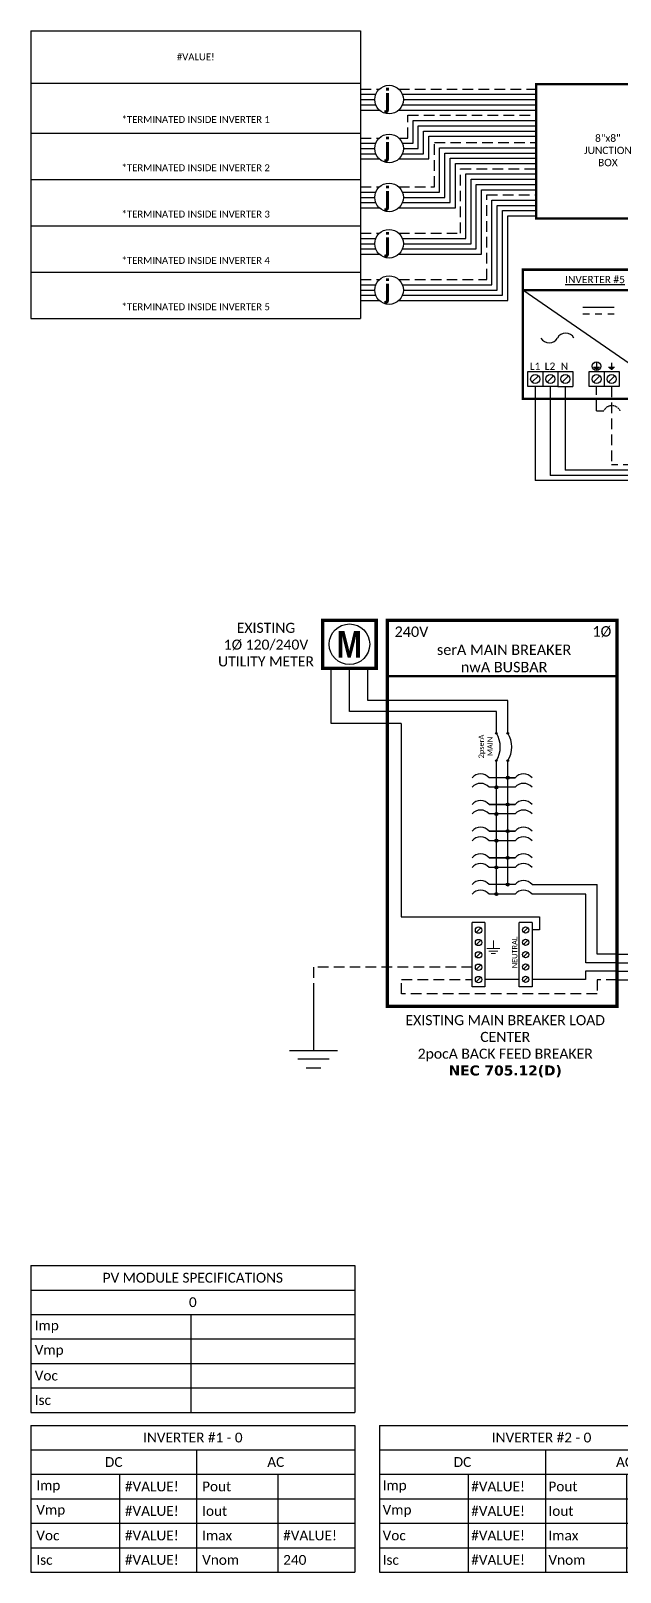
# Model space of a CAD drawing. Header units: feet. Extents: x 20751 to 21370, y 15297 to 15839.
# Drawn here: x 20751 to 20959, y 15297 to 15839 of the extents above; entities that cross this region are included whole.
import ezdxf

# ---------------------------------------------------------------- set-up
doc = ezdxf.new("R2010")
doc.units = ezdxf.units.FT
doc.header["$MEASUREMENT"] = 0
doc.linetypes.add('DASHED', pattern=[0.75, 0.5, -0.25])
doc.linetypes.add('HIDDEN', pattern=[0.375, 0.25, -0.125])
doc.styles.add('ONE LINE TXT', font='techb___.ttf')
doc.styles.get("Standard").update_dxf_attribs({"font": 'calibri.ttf'})

# ---------------------------------------------------------------- blocks, each defined once
blk = doc.blocks.new('*U26')
at = {"color": 7}
blk.add_line((-79.14, 9), (0, 9), dxfattribs=at)
at = {"color": 10}
blk.add_line((-79.14, 6), (0, 6), dxfattribs=at)
at = {"color": 253}
blk.add_line((-79.14, 3), (0, 3), dxfattribs=at)
at = {"color": 92, "linetype": 'DASHED', "ltscale": 15}
blk.add_line((-79.14, 0), (0, 0), dxfattribs=at)
blk = doc.blocks.new('breakerPanel')
at = {"linetype": 'Continuous'}
h = blk.add_hatch(color=1, dxfattribs=at)
h.dxf.hatch_style = 1
edge = h.paths.add_edge_path()
edge.add_arc((-42.47, 86.8), 0.291, 0, 360)
h = blk.add_hatch(color=1, dxfattribs=at)
h.dxf.hatch_style = 1
edge = h.paths.add_edge_path()
edge.add_arc((-38.44, 86.8), 0.291, 0, 360)
h = blk.add_hatch(color=1, dxfattribs=at)
h.dxf.hatch_style = 1
edge = h.paths.add_edge_path()
edge.add_arc((-42.47, 77.16), 0.291, 0, 360)
h = blk.add_hatch(color=1, dxfattribs=at)
h.dxf.hatch_style = 1
edge = h.paths.add_edge_path()
edge.add_arc((-38.44, 77.16), 0.291, 0, 360)
h = blk.add_hatch(color=1, dxfattribs=at)
h.dxf.hatch_style = 1
edge = h.paths.add_edge_path()
edge.add_arc((-38.44, 71.16), 0.528, 0, 360)
h = blk.add_hatch(color=1, dxfattribs=at)
h.dxf.hatch_style = 1
edge = h.paths.add_edge_path()
edge.add_arc((-42.47, 67.78), 0.528, 0, 360)
h = blk.add_hatch(color=1, dxfattribs=at)
h.dxf.hatch_style = 1
edge = h.paths.add_edge_path()
edge.add_arc((-38.44, 61.76), 0.528, 0, 360)
h = blk.add_hatch(color=1, dxfattribs=at)
h.dxf.hatch_style = 1
edge = h.paths.add_edge_path()
edge.add_arc((-42.47, 58.38), 0.528, 0, 360)
h = blk.add_hatch(color=1, dxfattribs=at)
h.dxf.hatch_style = 1
edge = h.paths.add_edge_path()
edge.add_arc((-42.47, 48.98), 0.528, 0, 360)
h = blk.add_hatch(color=1, dxfattribs=at)
h.dxf.hatch_style = 1
edge = h.paths.add_edge_path()
edge.add_arc((-38.44, 52.36), 0.528, 0, 360)
h = blk.add_hatch(color=1, dxfattribs=at)
h.dxf.hatch_style = 1
edge = h.paths.add_edge_path()
edge.add_arc((-38.44, 42.95), 0.528, 0, 360)
h = blk.add_hatch(color=1, dxfattribs=at)
h.dxf.hatch_style = 1
edge = h.paths.add_edge_path()
edge.add_arc((-42.47, 39.58), 0.528, 0, 360)
h = blk.add_hatch(color=1, dxfattribs=at)
h.dxf.hatch_style = 1
edge = h.paths.add_edge_path()
edge.add_arc((-38.44, 33.55), 0.528, 0, 360)
h = blk.add_hatch(color=1, dxfattribs=at)
h.dxf.hatch_style = 1
edge = h.paths.add_edge_path()
edge.add_arc((-42.47, 30.17), 0.528, 0, 360)
at = {"color": 155, "true_color": 0x647190}
blk.add_line((-80.92, 126.59), (0, 126.59), dxfattribs=at)
at = {"color": 253, "linetype": 'Continuous'}
for p, q in [((-100.73, 90.2), (-100.73, 109.7)), ((-76.04, 90.2), (-100.73, 90.2)), ((-76.04, 90.2), (-76.04, 22.16)), ((-76.04, 22.16), (-27.25, 22.16)), ((-27.25, 22.16), (-27.25, 17.57)), ((-27.25, 17.57), (-29.89, 17.57)), ((-11.01, 0.16), (-29.89, 0.16)), ((0, 3), (-11.01, 3)), ((-11.01, 3), (-11.01, 0.16))]:
    blk.add_line(p, q, dxfattribs=at)
at = {"color": 10, "linetype": 'Continuous'}
for p, q in [((-94.24, 94.51), (-94.24, 109.7)), ((-42.47, 94.51), (-94.24, 94.51)), ((-42.47, 87.09), (-42.47, 94.51)), ((-42.47, 30.17), (-42.47, 76.87)), ((-35.88, 67.78), (-45.04, 67.78)), ((-35.88, 58.38), (-45.04, 58.38)), ((-35.88, 48.98), (-45.04, 48.98)), ((-35.88, 39.58), (-45.04, 39.58)), ((-35.88, 30.17), (-45.04, 30.17)), ((-10.98, 30.17), (-29.89, 30.17)), ((-10.98, 6), (-10.98, 30.17)), ((0, 6), (-10.98, 6))]:
    blk.add_line(p, q, dxfattribs=at)
at = {"color": 7, "linetype": 'Continuous'}
for p, q in [((-87.75, 98.34), (-87.75, 109.7)), ((-38.44, 98.34), (-87.75, 98.34)), ((-38.44, 87.09), (-38.44, 98.34)), ((-38.44, 61.76), (-38.44, 76.87)), ((-35.88, 71.16), (-45.04, 71.16)), ((-38.44, 71.16), (-35.88, 71.16)), ((-45.04, 61.76), (-35.88, 61.76)), ((-35.88, 61.76), (-45.04, 61.76)), ((-38.44, 52.36), (-38.44, 61.76)), ((-45.04, 52.36), (-35.88, 52.36)), ((-35.88, 52.36), (-45.04, 52.36)), ((-38.44, 42.95), (-38.44, 52.36)), ((-45.04, 42.95), (-35.88, 42.95)), ((-35.88, 42.95), (-45.04, 42.95)), ((-38.44, 33.55), (-38.44, 42.95)), ((-35.88, 33.55), (-45.04, 33.55)), ((-6.96, 9), (-6.96, 33.55))]:
    blk.add_line(p, q, dxfattribs=at)
at = {"lineweight": 50}
blk.add_line((-80.92, 106.95), (0, 106.95), dxfattribs=at)
at = {"color": 7}
for p, q in [((-29.89, 33.55), (-6.96, 33.55)), ((0, 9), (-6.96, 9))]:
    blk.add_line(p, q, dxfattribs=at)
at = {"color": 1, "linetype": 'Continuous'}
for p, q in [((-51.03, -2.51), (-51.03, 20.23)), ((-46.49, 20.23), (-51.03, 20.23)), ((-46.49, 20.23), (-46.49, -2.51)), ((-34.43, -2.43), (-34.43, 20.16)), ((-29.89, 20.16), (-34.43, 20.16)), ((-29.89, 20.16), (-29.89, -2.43)), ((-46.49, -2.51), (-51.03, -2.51)), ((-29.89, -2.43), (-34.43, -2.43))]:
    blk.add_line(p, q, dxfattribs=at)
at = {"color": 4, "linetype": 'Continuous'}
for p, q in [((-47.97, 18.28), (-49.55, 16.71)), ((-31.37, 18.35), (-32.94, 16.78)), ((-47.97, 13.93), (-49.55, 12.36)), ((-31.37, 14), (-32.94, 12.43)), ((-47.97, 9.58), (-49.55, 8.01)), ((-31.37, 9.65), (-32.94, 8.08)), ((-47.97, 5.23), (-49.55, 3.66)), ((-47.97, 0.88), (-49.55, -0.69)), ((-31.37, 5.3), (-32.94, 3.73)), ((-31.37, 0.95), (-32.94, -0.62))]:
    blk.add_line(p, q, dxfattribs=at)
at = {"color": 92, "linetype": 'HIDDEN', "ltscale": 15}
for p, q in [((-51.03, 4.44), (-106.89, 4.44)), ((-106.89, 4.44), (-106.89, -4.87)), ((-75.84, -4.96), (-75.84, 0.09)), ((-75.84, 0.09), (-51.03, 0.09)), ((0, 0), (-6.96, 0)), ((-6.96, -4.96), (-75.84, -4.96)), ((-6.96, 0), (-6.96, -4.96))]:
    blk.add_line(p, q, dxfattribs=at)
at = {"color": 92, "linetype": 'Continuous', "ltscale": 15}
blk.add_line((-34.43, 0.09), (-46.49, 0.09), dxfattribs=at)
at = {"color": 92, "ltscale": 15}
blk.add_line((-106.89, -4.87), (-106.89, -24.84), dxfattribs=at)
at = {"lineweight": 50, "const_width": 1.19}
for points in [[(-103.67, 109.7), (-103.67, 126.59), (-84.82, 126.59), (-84.82, 109.7)], [(-80.92, -9.3), (-80.92, 126.59), (0, 126.59), (0, -9.3)]]:
    blk.add_lwpolyline(points, close=True, dxfattribs=at)
at = {"color": 92, "linetype": 'Continuous', "lineweight": 5, "ltscale": 0.05, "flags": 128}
for points in [[(-45.88, 10.97), (-41.2, 10.97)], [(-43.54, 13.81), (-43.54, 10.97)], [(-42.01, 10.1), (-45.07, 10.1)], [(-42.82, 9.23), (-44.25, 9.23)]]:
    blk.add_lwpolyline(points, dxfattribs=at)
at = {"color": 92, "linetype": 'Continuous', "ltscale": 4, "flags": 128}
for points in [[(-115.37, -24.84), (-98.41, -24.84)], [(-101.35, -27.98), (-112.43, -27.98)], [(-104.29, -31.12), (-109.49, -31.12)]]:
    blk.add_lwpolyline(points, dxfattribs=at)
at = {"linetype": 'Continuous'}
blk.add_circle((-94.24, 118.15), 7.15, dxfattribs=at)
at = {"color": 1, "linetype": 'Continuous'}
for centre, radius in [((-42.47, 86.8), 0.291), ((-38.44, 86.8), 0.291), ((-42.47, 77.16), 0.291), ((-38.44, 77.16), 0.291), ((-38.44, 71.16), 0.528), ((-42.47, 67.78), 0.528), ((-38.44, 61.76), 0.528), ((-42.47, 58.38), 0.528), ((-42.47, 48.98), 0.528), ((-38.44, 52.36), 0.528), ((-38.44, 42.95), 0.528), ((-42.47, 39.58), 0.528), ((-38.44, 33.55), 0.528), ((-42.47, 30.17), 0.528)]:
    blk.add_circle(centre, radius, dxfattribs=at)
at = {"color": 4, "linetype": 'Continuous'}
for centre in [(-48.76, 17.49), (-32.16, 17.57), (-48.76, 13.14), (-32.16, 13.21), (-48.76, 8.79), (-48.76, 4.44), (-32.16, 8.86), (-32.16, 4.51), (-48.76, 0.09), (-32.16, 0.16)]:
    blk.add_circle(centre, 1.11, dxfattribs=at)
at = {"color": 1, "linetype": 'Continuous'}
for centre, radius, start, end in [((-50.14, 81.98), 9.06, 327.8708, 32.1292), ((-46.11, 81.98), 9.06, 327.8708, 32.1292), ((-48.03, 68.62), 3.93, 40.3392, 139.6608), ((-32.88, 68.62), 3.93, 40.3392, 139.6608), ((-48.03, 65.24), 3.93, 40.3392, 139.6608), ((-32.88, 65.24), 3.93, 40.3392, 139.6608), ((-48.03, 59.21), 3.93, 40.3392, 139.6608), ((-48.03, 55.84), 3.93, 40.3392, 139.6608), ((-32.88, 59.21), 3.93, 40.3392, 139.6608), ((-32.88, 55.84), 3.93, 40.3392, 139.6608), ((-48.03, 49.81), 3.93, 40.3392, 139.6608), ((-48.03, 46.43), 3.93, 40.3392, 139.6608), ((-32.88, 49.81), 3.93, 40.3392, 139.6608), ((-32.88, 46.43), 3.93, 40.3392, 139.6608), ((-48.03, 40.41), 3.93, 40.3392, 139.6608), ((-32.88, 40.41), 3.93, 40.3392, 139.6608), ((-48.03, 37.03), 3.93, 40.3392, 139.6608), ((-32.88, 37.03), 3.93, 40.3392, 139.6608), ((-48.03, 31.01), 3.93, 40.3392, 139.6608), ((-32.88, 31.01), 3.93, 40.3392, 139.6608), ((-48.03, 27.63), 3.93, 40.3392, 139.6608), ((-32.88, 27.63), 3.93, 40.3392, 139.6608)]:
    blk.add_arc(centre, radius, start, end, dxfattribs=at)
at = {"color": 253, "linetype": 'Continuous', "style": 'ONE LINE TXT'}
blk.add_text('M', height=9.38, dxfattribs=at).set_placement((-98.8, 113.43))
at = {"color": 4, "linetype": 'Continuous'}
blk.add_text('NEUTRAL', height=1.874, rotation=90, dxfattribs=at).set_placement((-35.08, 4.08))
at = {"color": 1, "attachment_point": 5}
for s, width, gutter_width, heights, insert, char_height in [('EXISTING\\P1Ø 120/240V UTILITY METER', 37.8067, 7.17, [0], (-123.64, 118), 3.5433), ('240V', 0.1481, 0.75, [0], (-72.39, 122.54), 3.658), ('1Ø', 0.1481, 0.75, [0], (-5.31, 122.54), 3.658), ('serA MAIN BREAKER\\PnwA BUSBAR', 72.4998, 0.75, [0], (-39.75, 113.14), 3.6576), ('EXISTING MAIN BREAKER LOAD CENTER\\P2pocA BACK FEED BREAKER \\P{\\fVerdana|b1|i0|c0|p34;NEC 705.12(D)}', 79.2627, 97.94, [154.49], (-39.35, -23.38), 3.5433)]:
    blk.add_mtext_dynamic_manual_height_columns(s, width=width, gutter_width=gutter_width, heights=heights, dxfattribs=dict(at, insert=insert, char_height=char_height))
at = {"color": 4, "linetype": 'Continuous', "insert": (-46.25, 82.15), "char_height": 1.874, "attachment_point": 5, "rotation": 90}
blk.add_mtext_dynamic_manual_height_columns('2pserA\\PMAIN', width=0.1481, gutter_width=0.75, heights=[0], dxfattribs=at)
blk = doc.blocks.new('*U28')
at = {"color": 7}
blk.add_blockref('breakerPanel', (0, 0), dxfattribs=at)
blk = doc.blocks.new('*T17')
at = {"color": 0, "lineweight": -2, "transparency": 16777216}
for p, q in [((0, 0), (114.19, 0)), ((0, 0), (0, -51.7)), ((114.19, 0), (114.19, -51.7)), ((0, -8.62), (114.19, -8.62)), ((58.43, -8.62), (58.43, -51.7)), ((0, -17.23), (114.19, -17.23)), ((31.22, -17.23), (31.22, -51.7)), ((86.98, -17.23), (86.98, -51.7)), ((0, -25.85), (114.19, -25.85)), ((0, -34.47), (114.19, -34.47)), ((0, -43.08), (114.19, -43.08)), ((0, -51.7), (114.19, -51.7))]:
    blk.add_line(p, q, dxfattribs=at)
at = {"color": 0, "linetype": 'Continuous', "transparency": 16777216, "char_height": 3.4544}
for s, insert, width, attachment_point in [('{\\fCalibri|b0|i0|c0;INVERTER #1 - 0', (57.09, -4.31), 110.3293, 5), ('{\\fCalibri|b0|i0|c0;DC', (29.22, -12.93), 54.5755, 5), ('{\\fCalibri|b0|i0|c0;AC', (86.31, -12.93), 51.8976, 5), ('{\\fCalibri|b0|i0|c0;Imp', (1.93, -21.54), 27.3681, 4), ('{\\fCalibri|b0|i0|c0;#VALUE!', (33.15, -21.54), 23.3513, 4), ('{\\fCalibri|b0|i0|c0;Pout', (60.36, -21.54), 24.6902, 4), ('{\\fCalibri|b0|i0|c0;', (88.91, -21.54), 23.3513, 4), ('{\\fCalibri|b0|i0|c0;Vmp', (1.93, -30.16), 27.3681, 4), ('{\\fCalibri|b0|i0|c0;#VALUE!', (33.15, -30.16), 23.3513, 4), ('{\\fCalibri|b0|i0|c0;Iout', (60.36, -30.16), 24.6902, 4), ('{\\fCalibri|b0|i0|c0;', (88.91, -30.16), 23.3513, 4), ('{\\fCalibri|b0|i0|c0;Voc', (1.93, -38.78), 27.3681, 4), ('{\\fCalibri|b0|i0|c0;#VALUE!', (33.15, -38.78), 23.3513, 4), ('{\\fCalibri|b0|i0|c0;Imax', (60.36, -38.78), 24.6902, 4), ('{\\fCalibri|b0|i0|c0;#VALUE!', (88.91, -38.78), 23.3513, 4), ('{\\fCalibri|b0|i0|c0;Isc', (1.93, -47.39), 27.3681, 4), ('{\\fCalibri|b0|i0|c0;#VALUE!', (33.15, -47.39), 23.3513, 4), ('{\\fCalibri|b0|i0|c0;Vnom', (60.36, -47.39), 24.6902, 4), ('{\\fCalibri|b0|i0|c0;240', (88.91, -47.39), 23.3513, 4)]:
    blk.add_mtext(s, dxfattribs=dict(at, insert=insert, width=width, attachment_point=attachment_point))
blk = doc.blocks.new('*T18')
at = {"color": 0, "lineweight": -2, "transparency": 16777216}
for p, q in [((0, 0), (114.19, 0)), ((0, 0), (0, -51.7)), ((114.19, 0), (114.19, -51.7)), ((0, -8.62), (114.19, -8.62)), ((58.43, -8.62), (58.43, -51.7)), ((0, -17.23), (114.19, -17.23)), ((31.22, -17.23), (31.22, -51.7)), ((86.98, -17.23), (86.98, -51.7)), ((0, -25.85), (114.19, -25.85)), ((0, -34.47), (114.19, -34.47)), ((0, -43.08), (114.19, -43.08)), ((0, -51.7), (114.19, -51.7))]:
    blk.add_line(p, q, dxfattribs=at)
at = {"color": 0, "linetype": 'Continuous', "transparency": 16777216, "char_height": 3.4544}
for s, insert, width, attachment_point in [('{\\fCalibri|b0|i0|c0;INVERTER #2 - 0', (57.09, -4.31), 112.0547, 5), ('{\\fCalibri|b0|i0|c0;DC', (29.22, -12.93), 56.3009, 5), ('{\\fCalibri|b0|i0|c0;AC', (86.31, -12.93), 53.623, 5), ('{\\fCalibri|b0|i0|c0;Imp', (1.07, -21.54), 29.0935, 4), ('{\\fCalibri|b0|i0|c0;#VALUE!', (32.29, -21.54), 25.0767, 4), ('{\\fCalibri|b0|i0|c0;Pout', (59.5, -21.54), 26.4156, 4), ('{\\fCalibri|b0|i0|c0;', (88.04, -21.54), 25.0767, 4), ('{\\fCalibri|b0|i0|c0;Vmp', (1.07, -30.16), 29.0935, 4), ('{\\fCalibri|b0|i0|c0;#VALUE!', (32.29, -30.16), 25.0767, 4), ('{\\fCalibri|b0|i0|c0;Iout', (59.5, -30.16), 26.4156, 4), ('{\\fCalibri|b0|i0|c0;', (88.04, -30.16), 25.0767, 4), ('{\\fCalibri|b0|i0|c0;Voc', (1.07, -38.78), 29.0935, 4), ('{\\fCalibri|b0|i0|c0;#VALUE!', (32.29, -38.78), 25.0767, 4), ('{\\fCalibri|b0|i0|c0;Imax', (59.5, -38.78), 26.4156, 4), ('{\\fCalibri|b0|i0|c0;#VALUE!', (88.04, -38.78), 25.0767, 4), ('{\\fCalibri|b0|i0|c0;Isc', (1.07, -47.39), 29.0935, 4), ('{\\fCalibri|b0|i0|c0;#VALUE!', (32.29, -47.39), 25.0767, 4), ('{\\fCalibri|b0|i0|c0;Vnom', (59.5, -47.39), 26.4156, 4), ('{\\fCalibri|b0|i0|c0;240', (88.04, -47.39), 25.0767, 4)]:
    blk.add_mtext(s, dxfattribs=dict(at, insert=insert, width=width, attachment_point=attachment_point))
blk = doc.blocks.new('*T22')
at = {"color": 0, "lineweight": -2, "transparency": 16777216}
for p, q in [((0, 0), (114.19, 0)), ((0, 0), (0, -51.69)), ((114.19, 0), (114.19, -51.69)), ((0, -8.62), (114.19, -8.62)), ((0, -17.23), (114.19, -17.23)), ((56.41, -17.23), (56.41, -51.69)), ((0, -25.85), (114.19, -25.85)), ((0, -34.46), (114.19, -34.46)), ((0, -43.08), (114.19, -43.08)), ((0, -51.69), (114.19, -51.69))]:
    blk.add_line(p, q, dxfattribs=at)
at = {"color": 0, "linetype": 'Continuous', "transparency": 16777216, "char_height": 3.4544}
for s, insert, width, attachment_point in [('{\\fCalibri|b0|i0|c0;PV MODULE SPECIFICATIONS', (57.09, -4.31), 111.433, 5), ('{\\fCalibri|b0|i0|c0;0', (57.09, -12.92), 111.433, 5), ('{\\fCalibri|b0|i0|c0;Imp', (1.38, -21.54), 53.6551, 4), ('{\\fCalibri|b0|i0|c0;', (57.78, -21.54), 55.0254, 4), ('{\\fCalibri|b0|i0|c0;Vmp', (1.38, -30.15), 53.6551, 4), ('{\\fCalibri|b0|i0|c0;', (57.78, -30.15), 55.0254, 4), ('{\\fCalibri|b0|i0|c0;Voc', (1.38, -38.77), 53.6551, 4), ('{\\fCalibri|b0|i0|c0;', (57.78, -38.77), 55.0254, 4), ('{\\fCalibri|b0|i0|c0;Isc', (1.38, -47.39), 53.6551, 4), ('{\\fCalibri|b0|i0|c0;', (57.78, -47.39), 55.0254, 4)]:
    blk.add_mtext(s, dxfattribs=dict(at, insert=insert, width=width, attachment_point=attachment_point))
blk = doc.blocks.new('*T24')
at = {"color": 9, "linetype": 'ByBlock', "lineweight": 30, "true_color": 0xa7bfde, "transparency": 16777216}
blk.add_line((0, 0), (116.21, 0), dxfattribs=at)
at = {"color": 0, "linetype": 'ByBlock', "lineweight": -2, "transparency": 16777216}
for p, q in [((0, 0), (0, -101.3)), ((116.21, 0), (116.21, -101.3)), ((0, -18.37), (116.21, -18.37)), ((0, -36.03), (116.21, -36.03)), ((0, -52.35), (116.21, -52.35)), ((0, -68.66), (116.21, -68.66)), ((0, -84.98), (116.21, -84.98)), ((0, -101.3), (116.21, -101.3))]:
    blk.add_line(p, q, dxfattribs=at)
at = {"color": 0, "transparency": 16777216, "char_height": 2.4195, "width": 110.4406, "attachment_point": 5}
for s, insert in [('{\\fCalibri|b0|i0|c0;#VALUE!', (58.11, -9.18)), ('{\\fCalibri|b0|i0|c0;^J^J*TERMINATED INSIDE INVERTER 1', (58.11, -27.2)), ('{\\fCalibri|b0|i0|c0;^J^J*TERMINATED INSIDE INVERTER 2', (58.11, -44.19)), ('{\\fCalibri|b0|i0|c0;^J^J*TERMINATED INSIDE INVERTER 3', (58.11, -60.51)), ('{\\fCalibri|b0|i0|c0;^J^J*TERMINATED INSIDE INVERTER 4', (58.11, -76.82)), ('{\\fCalibri|b0|i0|c0;^J^J*TERMINATED INSIDE INVERTER 5', (58.11, -93.14))]:
    blk.add_mtext(s, dxfattribs=dict(at, insert=insert))

msp = doc.modelspace()

# ---------------------------------------------------------------- linework, layer by layer
at = {"color": 92, "linetype": 'HIDDEN', "ltscale": 15}
for p, q in [((20867.3, 15818.89), (20873.92, 15818.89)), ((20880.75, 15818.89), (20929.12, 15818.89)), ((20883.93, 15801.66), (20883.93, 15809.66)), ((20883.93, 15809.66), (20929.12, 15809.66)), ((20867.3, 15801.66), (20873.92, 15801.66)), ((20880.75, 15801.66), (20883.93, 15801.66)), ((20893.29, 15784.44), (20893.29, 15800.07)), ((20893.29, 15800.07), (20929.12, 15800.07)), ((20902.52, 15768.12), (20902.52, 15790.85)), ((20902.52, 15790.85), (20929.12, 15790.85)), ((20867.3, 15784.44), (20873.92, 15784.44)), ((20880.75, 15784.44), (20893.29, 15784.44)), ((20911.75, 15781.62), (20929.12, 15781.62)), ((20911.75, 15751.81), (20911.75, 15781.62)), ((20867.3, 15768.12), (20873.92, 15768.12)), ((20880.75, 15768.12), (20902.52, 15768.12)), ((20867.3, 15751.81), (20873.92, 15751.81)), ((20880.75, 15751.81), (20911.75, 15751.81)), ((20950.43, 15705.66), (20950.43, 15714.13)), ((20955.73, 15714.13), (20955.73, 15686.57)), ((20950.43, 15705.66), (20952.96, 15705.66)), ((21177.34, 15686.57), (20955.73, 15686.57))]:
    msp.add_line(p, q, dxfattribs=at)
at = {"color": 10, "linetype": 'Continuous'}
for p, q in [((20867.3, 15817.04), (20872.79, 15817.04)), ((20882.01, 15817.04), (20929.12, 15817.04)), ((20867.3, 15813.35), (20872.79, 15813.35)), ((20882.01, 15813.35), (20929.12, 15813.35)), ((20885.77, 15799.82), (20885.77, 15807.81)), ((20885.77, 15807.81), (20929.12, 15807.81)), ((20889.46, 15796.13), (20889.46, 15804.12)), ((20889.46, 15804.12), (20929.12, 15804.12)), ((20867.3, 15799.82), (20872.79, 15799.82)), ((20882.01, 15799.82), (20885.77, 15799.82)), ((20895.14, 15782.59), (20895.14, 15798.23)), ((20895.14, 15798.23), (20929.12, 15798.23)), ((20867.3, 15796.13), (20872.79, 15796.13)), ((20882.01, 15796.13), (20889.46, 15796.13)), ((20898.83, 15778.9), (20898.83, 15794.54)), ((20898.83, 15794.54), (20929.12, 15794.54)), ((20904.37, 15766.28), (20904.37, 15789)), ((20904.37, 15789), (20929.12, 15789)), ((20867.3, 15782.59), (20872.79, 15782.59)), ((20882.01, 15782.59), (20895.14, 15782.59)), ((20908.06, 15762.59), (20908.06, 15785.31)), ((20908.06, 15785.31), (20929.12, 15785.31)), ((20867.3, 15778.9), (20872.79, 15778.9)), ((20882.01, 15778.9), (20898.83, 15778.9)), ((20913.59, 15779.77), (20929.12, 15779.77)), ((20913.59, 15749.96), (20913.59, 15779.77)), ((20917.28, 15776.08), (20929.12, 15776.08)), ((20917.28, 15746.27), (20917.28, 15776.08)), ((20867.3, 15766.28), (20872.79, 15766.28)), ((20882.01, 15766.28), (20904.37, 15766.28)), ((20867.3, 15762.59), (20872.79, 15762.59)), ((20882.01, 15762.59), (20908.06, 15762.59)), ((20867.3, 15749.96), (20872.79, 15749.96)), ((20882.01, 15749.96), (20913.59, 15749.96)), ((20867.3, 15746.27), (20872.79, 15746.27)), ((20882.01, 15746.27), (20917.28, 15746.27)), ((20934.12, 15714.13), (20934.12, 15682.87)), ((21171.92, 15682.87), (20934.12, 15682.87))]:
    msp.add_line(p, q, dxfattribs=at)
at = {"color": 7, "linetype": 'Continuous'}
for p, q in [((20867.3, 15815.19), (20872.31, 15815.19)), ((20882.36, 15815.19), (20929.12, 15815.19)), ((20867.3, 15811.5), (20873.92, 15811.5)), ((20880.75, 15811.5), (20929.12, 15811.5)), ((20887.62, 15797.97), (20887.62, 15805.97)), ((20887.62, 15805.97), (20929.12, 15805.97)), ((20867.3, 15797.97), (20872.31, 15797.97)), ((20882.36, 15797.97), (20887.62, 15797.97)), ((20891.31, 15794.28), (20891.31, 15802.28)), ((20891.31, 15802.28), (20929.12, 15802.28)), ((20867.3, 15794.28), (20873.92, 15794.28)), ((20880.75, 15794.28), (20891.31, 15794.28)), ((20896.99, 15780.75), (20896.99, 15796.38)), ((20896.99, 15796.38), (20929.12, 15796.38)), ((20900.68, 15777.06), (20900.68, 15792.69)), ((20900.68, 15792.69), (20929.12, 15792.69)), ((20906.21, 15764.43), (20906.21, 15787.16)), ((20906.21, 15787.16), (20929.12, 15787.16)), ((20909.9, 15760.74), (20909.9, 15783.47)), ((20909.9, 15783.47), (20929.12, 15783.47)), ((20867.3, 15780.75), (20872.31, 15780.75)), ((20867.3, 15777.06), (20873.92, 15777.06)), ((20880.75, 15777.06), (20900.68, 15777.06)), ((20882.36, 15780.75), (20896.99, 15780.75)), ((20915.44, 15777.93), (20929.12, 15777.93)), ((20915.44, 15748.11), (20915.44, 15777.93)), ((20919.13, 15774.24), (20929.12, 15774.24)), ((20919.13, 15744.42), (20919.13, 15774.24)), ((20867.3, 15764.43), (20872.31, 15764.43)), ((20867.3, 15760.74), (20873.92, 15760.74)), ((20880.75, 15760.74), (20909.9, 15760.74)), ((20882.36, 15764.43), (20906.21, 15764.43)), ((20867.3, 15748.11), (20872.31, 15748.11)), ((20867.3, 15744.42), (20873.92, 15744.42)), ((20880.75, 15744.42), (20919.13, 15744.42)), ((20882.36, 15748.11), (20915.44, 15748.11)), ((20979.88, 15709.79), (20924.44, 15748.06)), ((20956.69, 15742), (20945.59, 15742)), ((20947.91, 15739.6), (20945.59, 15739.6)), ((20952.3, 15739.6), (20949.98, 15739.6)), ((20956.69, 15739.6), (20954.37, 15739.6)), ((20928.81, 15714.13), (20928.81, 15681.02)), ((21169.65, 15681.02), (20928.81, 15681.02))]:
    msp.add_line(p, q, dxfattribs=at)
at = {"color": 1, "linetype": 'Continuous'}
for p, q in [((20926.16, 15719.44), (20936.77, 15719.44)), ((20926.16, 15714.13), (20926.16, 15719.44)), ((20926.16, 15719.44), (20931.47, 15719.44)), ((20931.47, 15719.44), (20931.47, 15714.13)), ((20936.77, 15719.44), (20936.77, 15714.13)), ((20936.77, 15719.44), (20942.07, 15719.44)), ((20942.07, 15719.44), (20942.07, 15714.13)), ((20947.78, 15719.44), (20958.38, 15719.44)), ((20947.78, 15714.13), (20947.78, 15719.44)), ((20947.78, 15719.44), (20953.08, 15719.44)), ((20953.08, 15719.44), (20953.08, 15714.13)), ((20958.38, 15719.44), (20958.38, 15714.13)), ((20936.77, 15714.13), (20926.16, 15714.13)), ((20936.77, 15714.13), (20942.07, 15714.13)), ((20958.38, 15714.13), (20947.78, 15714.13))]:
    msp.add_line(p, q, dxfattribs=at)
at = {"color": 4, "linetype": 'Continuous'}
for p, q in [((20929.95, 15717.91), (20927.68, 15715.65)), ((20935.25, 15717.91), (20932.99, 15715.65)), ((20940.55, 15717.91), (20938.29, 15715.65)), ((20951.56, 15717.91), (20949.3, 15715.65)), ((20956.86, 15717.91), (20954.6, 15715.65))]:
    msp.add_line(p, q, dxfattribs=at)
at = {"color": 253, "linetype": 'Continuous'}
for p in [(20939.42, 15714.13), (21174.77, 15684.72)]:
    msp.add_line(p, (20939.42, 15684.72), dxfattribs=at)
at = {"lineweight": 50, "const_width": 0.834}
for points in [[(20977.53, 15773.33), (20929.12, 15773.33), (20929.12, 15820.58), (20977.53, 15820.58)], [(20924.44, 15709.79), (20924.44, 15755.3), (20979.88, 15755.3), (20979.88, 15709.79)], [(20924.44, 15748.06), (20924.44, 15755.3), (20979.88, 15755.3), (20979.88, 15748.06)]]:
    msp.add_lwpolyline(points, close=True, dxfattribs=at)
at = {"color": 92, "linetype": 'Continuous', "flags": 128}
for points in [[(20950.43, 15722.54), (20950.43, 15720.92)], [(20955.73, 15722.54), (20955.73, 15720.92)], [(20949.34, 15720.92), (20951.51, 15720.92)], [(20951.13, 15720.52), (20949.72, 15720.52)], [(20954.65, 15720.92), (20956.81, 15720.92)], [(20956.44, 15720.52), (20955.02, 15720.52)]]:
    msp.add_lwpolyline(points, dxfattribs=at)
at = {"color": 92, "linetype": 'HIDDEN', "flags": 128}
for points in [[(20950.76, 15720.12), (20950.09, 15720.12)], [(20956.06, 15720.12), (20955.4, 15720.12)]]:
    msp.add_lwpolyline(points, dxfattribs=at)
at = {"color": 7, "linetype": 'Continuous'}
for centre in [(20877.33, 15815.19), (20877.33, 15797.97), (20877.33, 15780.75), (20877.33, 15764.43), (20877.33, 15748.11)]:
    msp.add_circle(centre, 5.03, dxfattribs=at)
at = {"color": 92, "linetype": 'Continuous'}
msp.add_circle((20950.43, 15721.31), 1.52, dxfattribs=at)
at = {"color": 4, "linetype": 'Continuous'}
for centre in [(20928.81, 15716.78), (20934.12, 15716.78), (20939.42, 15716.78), (20950.43, 15716.78), (20955.73, 15716.78)]:
    msp.add_circle(centre, 1.6, dxfattribs=at)
at = {"linetype": 'Continuous'}
for centre, start, end in [((20939.55, 15729.72), 27.6639, 152.3361), ((20933.75, 15732.76), 207.6639, 332.3361)]:
    msp.add_arc(centre, 3.27, start, end, dxfattribs=at)
at = {"color": 92, "linetype": 'HIDDEN', "ltscale": 0.3}
msp.add_arc((20955.86, 15704.14), 3.27, 27.6639, 152.3361, dxfattribs=at)

# ---------------------------------------------------------------- block references
for name, p in [('*T24', (20751.09, 15839.4)), ('*T22', (20751.09, 15404.67)), ('*T17', (20751.09, 15348.4)), ('*T18', (20873.97, 15348.4))]:
    msp.add_blockref(name, p)
at = {"color": 7}
for name, p in [('*U28', (20957.6, 15505.27)), ('*U26', (21036.74, 15505.27))]:
    msp.add_blockref(name, p, dxfattribs=at)

# ---------------------------------------------------------------- texts
at = {"color": 1, "linetype": 'Continuous'}
msp.add_text('%%UINVERTER #5', height=2.5744, dxfattribs=at).set_placement((20939.37, 15750.56))
at = {"color": 1, "linetype": 'Continuous', "char_height": 6.6044, "attachment_point": 1, "style": 'ONE LINE TXT'}
for insert in [(20875.72, 15818.99), (20875.72, 15801.77), (20875.72, 15784.54), (20875.72, 15768.22), (20875.72, 15751.91)]:
    msp.add_mtext_dynamic_manual_height_columns('{\\W1;\\C256;j}', width=0.1385, gutter_width=2.13, heights=[0], dxfattribs=dict(at, insert=insert))
at = {"color": 1, "attachment_point": 5}
for s, width, gutter_width, insert, char_height in [('8"x8"  JUNCTION BOX ', 0.4767, 7.17, (20954.42, 15797.3), 2.5744), ('L1', 0.1481, 0.75, (20928.77, 15721.29), 2.574), ('L2', 0.1481, 0.75, (20934.03, 15721.31), 2.574), ('N', 0.1481, 0.75, (20939.13, 15721.28), 2.57)]:
    msp.add_mtext_dynamic_manual_height_columns(s, width=width, gutter_width=gutter_width, heights=[0], dxfattribs=dict(at, insert=insert, char_height=char_height))

doc.saveas('drawing.dxf')
